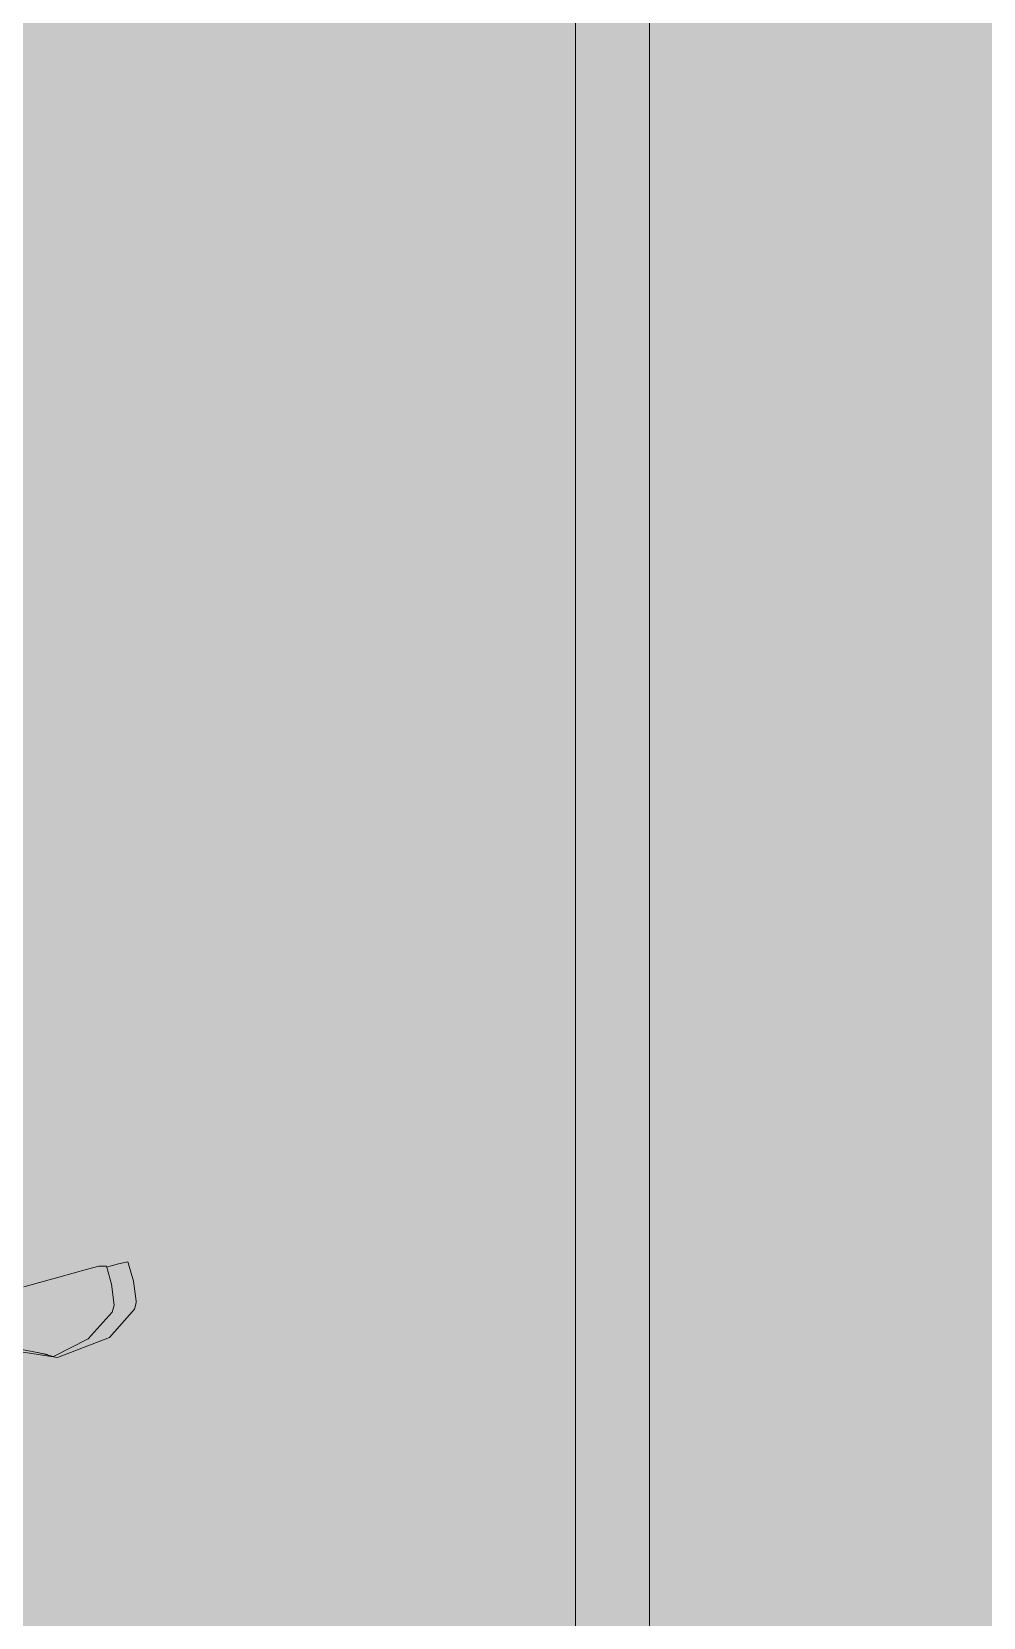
# Model space of a CAD drawing. Header units: millimetres. Extents: x 141848 to 1648660, y -821378 to -151356.
# Drawn here: x 206793 to 207813, y -199750 to -198052 of the extents above; entities that cross this region are included whole.
import ezdxf

# ---------------------------------------------------------------- set-up
doc = ezdxf.new("R2010")
doc.units = ezdxf.units.MM
doc.header["$MEASUREMENT"] = 0
doc.layers.add('Cars', color=7, linetype='Continuous')

# ---------------------------------------------------------------- blocks, each defined once
blk = doc.blocks.new('tir daf01')
at = {"layer": 'Cars', "color": 7, "linetype": 'Continuous', "lineweight": 13}
for p, q in [((296.7, 1822.4), (266.5, 1795.7)), ((303.6, 1824.3), (296.7, 1822.4)), ((305.2, 1824.3), (303.6, 1824.3)), ((326.9, 1821.2), (305.2, 1824.3)), ((346.5, 1815.7), (326.9, 1821.2)), ((301, 1800.5), (293.7, 1798.5)), ((323.5, 1797.6), (301, 1800.5)), ((345.3, 1805.4), (341.6, 1792.5)), ((347.5, 1815.4), (345.3, 1805.4)), ((347.5, 1815.4), (346.5, 1815.7)), ((266.5, 1795.7), (245, 1739.7)), ((265, 1772.9), (293.7, 1798.5)), ((342.7, 1792.2), (323.5, 1797.6)), ((342.7, 1784.1), (339.8, 1772)), ((342.7, 1792.2), (342.7, 1784.1)), ((246, 1735.7), (265, 1772.9)), ((339.8, 1772), (331.2, 1741.2)), ((251.1, 1701), (245, 1739.7)), ((246, 1735.7), (250.3, 1718.7)), ((331.2, 1741.2), (320.6, 1703.8)), ((255.7, 1690.7), (248.3, 1729.3))]:
    blk.add_line(p, q, dxfattribs=at)
blk = doc.blocks.new('Truck Elev 02 16')
at = {"layer": 'Cars', "color": 25, "linetype": 'Continuous', "lineweight": 5, "true_color": 0x9a6861}
for p, q in [((-3393.4, 1250.1), (-15000.1, 1250.1)), ((-3393.4, 1170.6), (-15000.1, 1170.6))]:
    blk.add_line(p, q, dxfattribs=at)

msp = doc.modelspace()

# ---------------------------------------------------------------- hatches: boundary and pattern name
at = {"linetype": 'Continuous', "lineweight": 0, "true_color": 0x6f6f6f}
h = msp.add_hatch(color=8, dxfattribs=at)
h.paths.add_polyline_path([(141848.442, -295062.571), (269220.821, -293826.868), (269220.821, -270902.734), (268763.049, -270902.734), (254213.6, -271040.575), (254213.6, -163437.635), (153156.2, -163437.635), (153156.2, -271040.575), (153182.962, -271040.57), (153183.146, -272000.514, -0.40942736), (149183.681, -275935.042), (141848.442, -275935.042)])
h.paths.add_polyline_path([(158435.584, -260639.953), (155145.584, -260639.953), (155145.584, -248364.953), (155145.584, -243089.974), (155145.584, -242189.974), (158435.584, -242189.974)], flags=0)
h.paths.add_polyline_path([(161503.433, -171995.57), (161503.433, -193810.571), (161503.433, -230015.57), (161503.433, -260810.571), (196775.042, -260810.571), (196775.042, -222495.57), (186955.542, -222495.57), (186955.542, -218295.57), (196754.55, -218295.57), (196754.55, -208495.57), (196754.55, -204495.57), (193355.542, -204495.57), (193355.542, -195161.535), (195576.034, -195161.535), (195576.034, -189810.571), (217850.068, -189810.571), (217850.068, -262266.885), (245610.045, -262266.885), (245610.045, -253395.571), (245626.034, -253395.571), (246426.034, -253395.571), (247826.034, -253395.571), (247826.034, -248005.571), (247826.034, -246605.571), (245626.034, -246605.571), (245610.045, -246605.571), (245610.045, -171995.57), (212806.28, -171995.57)], flags=0)
h.paths.add_polyline_path([(162737.042, -269433.913, -0.09031866), (162858.773, -268727.623, -0.20144873), (163912.639, -267592.74, -0.10421145), (164718.006, -267415.055), (165317.979, -267409.371, -0.10404461), (166125.354, -267571.244, -0.23825546), (167284.257, -268953.318, -0.05518862), (167336.836, -269390.334), (167338.931, -269611.438), (167351.046, -270890.267), (167092.583, -271892.761, -0.26794919), (165370.083, -272909.124), (164770.11, -272914.808, -0.19371746), (163379.252, -272370.185, -0.07056876), (163028.663, -271931.262, -0.1316525), (162751.253, -270933.845)], flags=0)
h.paths.add_polyline_path([(175327.752, -275599.002, -0.4157911), (173316.986, -273599.031), (173316.986, -273452.052), (173330.488, -267377.824, -0.3805567), (175316.986, -265609.826), (175394.714, -265609.826), (175394.714, -270609.826), (190394.714, -270609.826), (190394.714, -265609.826), (195356.191, -265609.826, -0.41421356), (196856.191, -267109.826), (196856.191, -273660.699, -0.34550161), (195137.285, -275433.432)], flags=0)
h.paths.add_polyline_path([(205510.093, -271504.083, -0.13447393), (205230.948, -270484.937), (205230.948, -268984.937, -0.41421356), (207230.948, -266984.937), (207830.948, -266984.937, -0.41421356), (209830.948, -268984.937), (209830.948, -270484.937, -0.12882035), (209574.03, -271465.581, -0.27093629), (207830.948, -272484.937), (207230.948, -272484.937, -0.26498)], flags=0)
h.paths.add_polyline_path([(217862.687, -273329.325), (217869.949, -267730.336, -0.09856151), (218100.718, -266943.721), (218117.681, -266951.545, -0.258849), (219955.479, -265605.827), (219953.141, -265587.294), (220637.569, -265587.294), (220637.569, -265687.294), (220637.569, -270687.294), (250537.569, -270687.294), (250537.569, -265687.294), (252208.004, -265687.294), (254186.294, -265687.294), (254186.294, -267687.294), (254186.294, -271062.255, 0.00134576), (254186.323, -271073.021), (254197.209, -273095.233, -0.41421356), (252208.004, -275105.97), (243484.534, -275105.97, -0.00518896), (243431.438, -275116.103), (235447.992, -275196.191), (220071.012, -275253.24, -0.38655333), (217873.089, -273475.385, -0.02518922)], flags=0)

# ---------------------------------------------------------------- block references
at = {"layer": 'Cars', "color": 7, "linetype": 'Continuous', "lineweight": 20, "xscale": -1, "zscale": 1000, "rotation": 270}
msp.add_blockref('tir daf01', (205081.013, -199716.528), dxfattribs=at)
at = {"layer": 'Cars', "color": 7, "linetype": 'Continuous', "lineweight": 5, "zscale": 1000, "rotation": 269.9999999999999}
msp.add_blockref('Truck Elev 02 16', (206205.244, -203691.28), dxfattribs=at)

doc.saveas('drawing.dxf')
